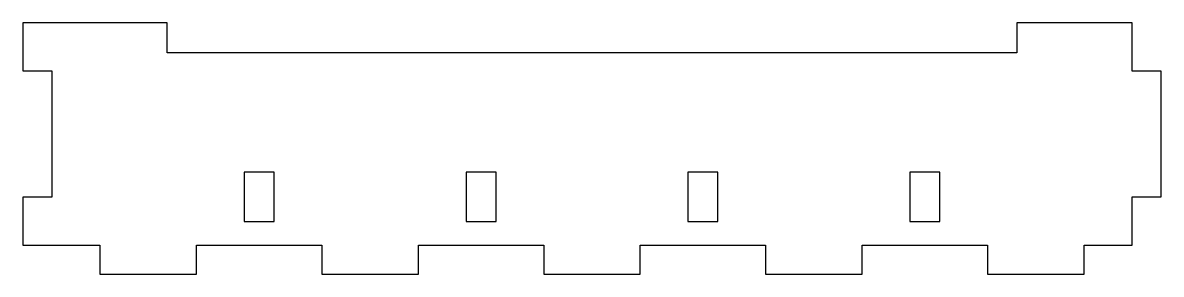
# Model space of a CAD drawing. Header units: millimetres. Extents: x 22 to 140, y 0 to 26.
import ezdxf

# ---------------------------------------------------------------- set-up
doc = ezdxf.new("R2010")
doc.units = ezdxf.units.MM
doc.layers.get('0').update_dxf_attribs({"linetype": 'CONTINUOUS'})

msp = doc.modelspace()

# ---------------------------------------------------------------- linework, layer by layer
for points in [[(30, 3), (30, 0), (40, 0), (40, 3), (53, 3), (53, 0), (63, 0), (63, 3), (76, 3), (76, 0), (86, 0), (86, 3), (99, 3), (99, 0), (109, 0), (109, 3), (122, 3), (122, 0), (132, 0), (132, 3), (137, 3), (137, 8), (140, 8), (140, 21), (137, 21), (137, 26), (125.05, 26), (125.05, 22.9), (36.95, 22.9), (36.95, 26), (22, 26), (22, 21.05), (25, 21.05), (25, 7.95), (22, 7.95), (22, 3)], [(48.05, 10.55), (44.95, 10.55), (44.95, 5.45), (48.05, 5.45)], [(71.05, 10.55), (67.95, 10.55), (67.95, 5.45), (71.05, 5.45)], [(94.05, 10.55), (90.95, 10.55), (90.95, 5.45), (94.05, 5.45)], [(117.05, 10.55), (113.95, 10.55), (113.95, 5.45), (117.05, 5.45)]]:
    msp.add_lwpolyline(points, close=True)

doc.saveas('drawing.dxf')
